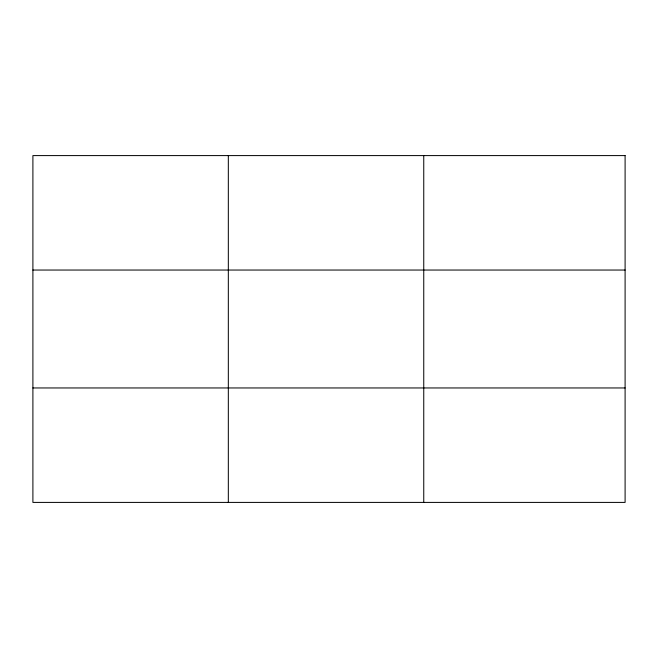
<?xml version="1.0" encoding="UTF-8"?>
<svg xmlns="http://www.w3.org/2000/svg" width="658" height="658" viewBox="0 0 658 658"><rect width="100%" height="100%" fill="white"/><g stroke="black" fill="none" stroke-linecap="round" stroke-linejoin="round"><path stroke-width="0.99" d="M228.326 502.408L228.326 155.592M423.752 502.408L423.752 155.592M32.9 270.043L625.1 270.043M32.9 387.957L625.1 387.957M625.1 155.592L625.1 502.408L32.9 502.408L32.9 155.592L625.1 155.592"/></g></svg>
